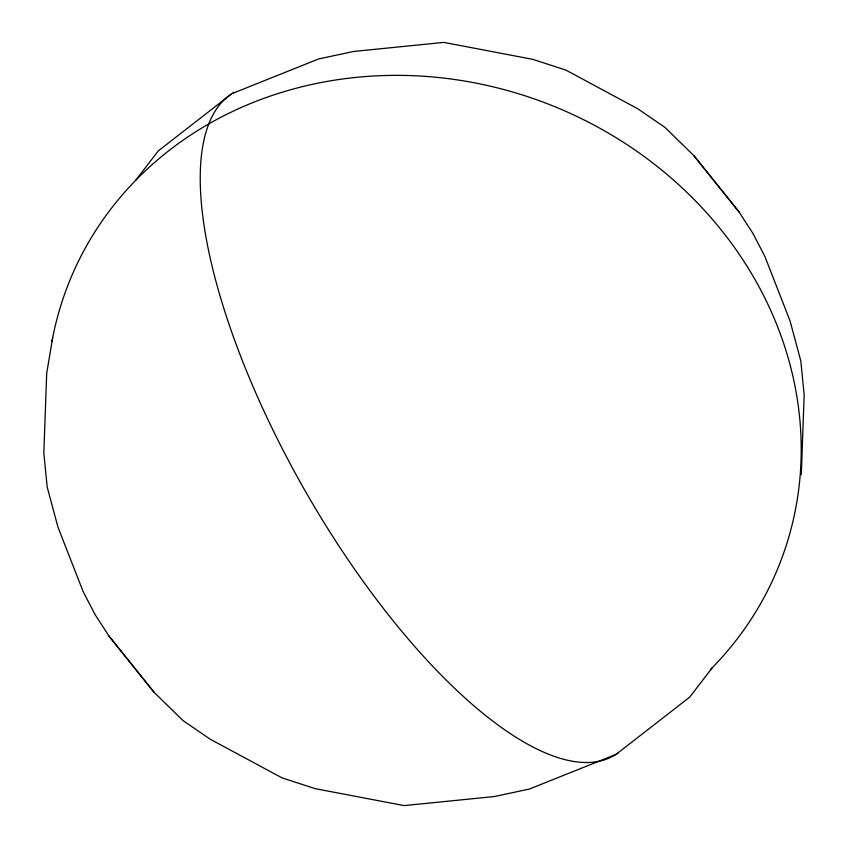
<?xml version="1.0" encoding="UTF-8"?>
<svg xmlns="http://www.w3.org/2000/svg" width="848" height="848" viewBox="0 0 848 848"><rect width="100%" height="100%" fill="white"/><g stroke="black" fill="none" stroke-linecap="round" stroke-linejoin="round"><path stroke-width="1.27" d="M801.307 474.689L804.158 394.839L800.809 360.972L790.05 320.926L764.779 256.191L752.918 233.412L739.032 211.936L693.982 155.767L664.949 127.401L637.77 108.777L565.998 70.14L532.82 59.349L443.907 42.4L353.648 51.452L318.572 58.978L231.864 93.683L158.258 150.912L135.828 180.168M52.724 337.44L46.693 373.311L43.842 453.161L47.191 487.028L57.95 527.074L83.221 591.809L95.082 614.588L108.968 636.064L154.018 692.233L183.051 720.599L210.23 739.223L282.002 777.86L315.18 788.651L404.093 805.6L494.352 796.548L529.428 789.022L616.136 754.317L689.742 697.088L712.172 667.832M739.032 211.936L693.982 155.767M108.968 636.064L154.018 692.233M52.004 341.246A382.172 343.207 21.4 0 1 583.88 119.854A382.172 343.207 21.4 0 1 710.359 669.666M618.16 752.95A382.172 136.369 60.2 0 1 309.011 497.553A382.172 136.369 60.2 0 1 233.953 92.421"/></g></svg>
